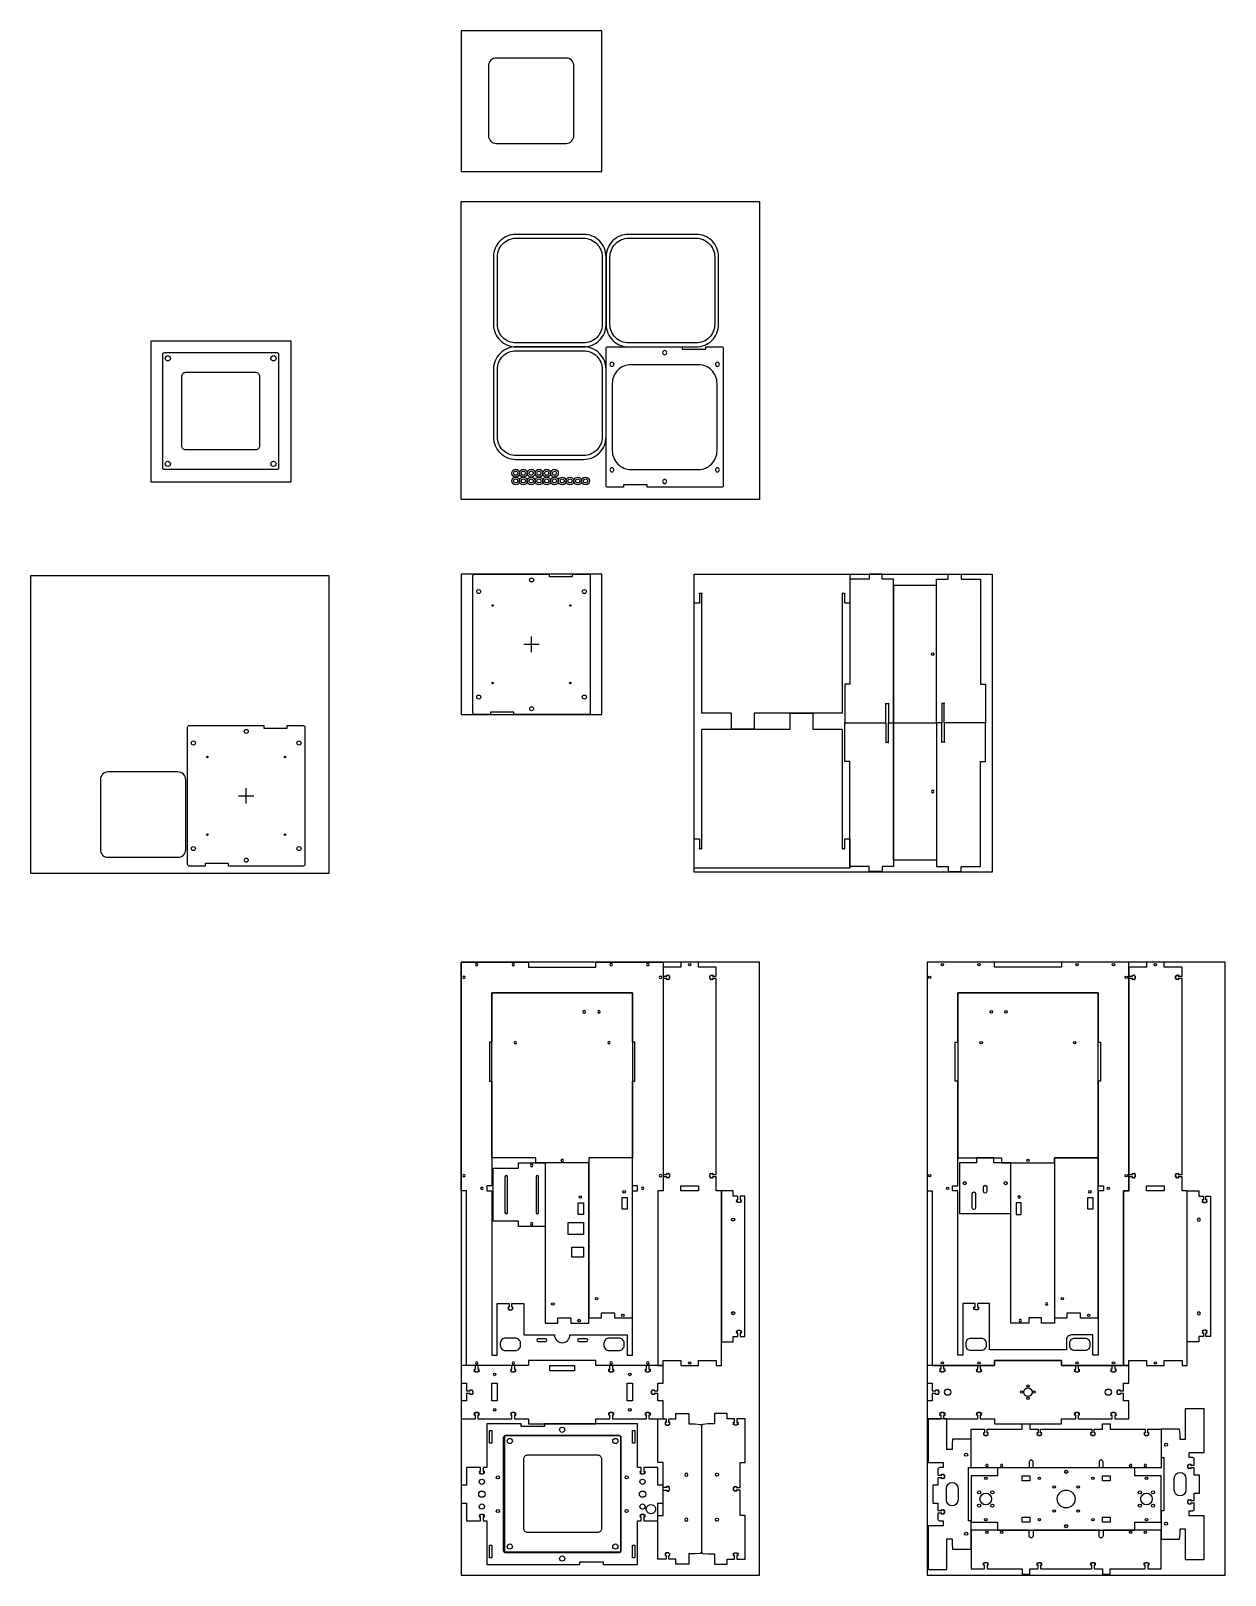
# Model space of a CAD drawing. Header units: millimetres. Extents: x -554 to 984, y -1590 to 400.
import ezdxf

# ---------------------------------------------------------------- set-up
doc = ezdxf.new("R2010")
doc.units = ezdxf.units.MM
doc.layers.get('0').update_dxf_attribs({"lineweight": 25, "true_color": 0xffffff})

# ---------------------------------------------------------------- blocks, each defined once
blk = doc.blocks.new('calibration')
for p, q in [((-10, 0), (10, 0)), ((0, -10), (0, 10))]:
    blk.add_line(p, q)
blk.add_lwpolyline([(-75.5, 88.5, -0.4142136), (-73.5, 90.5), (22.65, 90.5), (22.65, 87.35), (52.85, 87.35), (52.85, 90.5), (73.5, 90.5, -0.4142136), (75.5, 88.5), (75.5, -88.5, -0.4142136), (73.5, -90.5), (-22.65, -90.5), (-22.65, -87.35), (-52.85, -87.35), (-52.85, -90.5), (-73.5, -90.5, -0.4142136), (-75.5, -88.5)], format="xyb", close=True)
for centre, radius in [((0, 83), 2.62), ((-68, 68), 2.62), ((68, 68), 2.62), ((-50, 50), 1), ((50, 50), 1), ((0, 0), 0), ((-50, -50), 1), ((50, -50), 1), ((-68, -68), 2.62), ((68, -68), 2.62), ((0, -83), 2.62)]:
    blk.add_circle(centre, radius)
blk = doc.blocks.new('p3')
for p, q in [((0, 0), (790, 0)), ((0, -384), (0, 0)), ((790, 0), (790, -384)), ((790, -384), (0, -384))]:
    blk.add_line(p, q)
blk = doc.blocks.new('carrier')
for points in [[(105.1, 34.2), (105.1, 29.4), (106.1, 29.4, -2.414214), (106.3, 29.2), (106.3, 27.2, -2.414214), (106.1, 26.9), (105.1, 26.9), (105.1, 25.9), (101.9, 25.9), (101.9, 26.9), (100.9, 26.9, -2.414214), (100.7, 27.2), (100.7, 29.2, -2.414214), (100.9, 29.4), (101.9, 29.4), (101.9, 34.2), (97.2, 34.2), (97.2, 90.5), (-22.7, 90.5), (-22.7, 87.3), (-52.9, 87.3), (-52.9, 90.5), (-97.2, 90.5), (-97.2, 34.2), (-101.9, 34.2), (-101.9, 29.4), (-100.9, 29.4, -2.414214), (-100.7, 29.2), (-100.7, 27.2, -2.414214), (-100.9, 26.9), (-101.9, 26.9), (-101.9, 25.9), (-105.1, 25.9), (-105.1, 26.9), (-106.1, 26.9, -2.414214), (-106.3, 27.2), (-106.3, 29.2, -2.414214), (-106.1, 29.4), (-105.1, 29.4), (-105.1, 34.2), (-123.3, 34.2), (-123.3, 11.4), (-130, 11.4), (-130, -11.4), (-123.3, -11.4), (-123.3, -34.2), (-105.1, -34.2), (-105.1, -29.4), (-106.1, -29.4, -2.414214), (-106.3, -29.2), (-106.3, -27.2, -2.414214), (-106.1, -26.9), (-105.1, -26.9), (-105.1, -25.9), (-101.9, -25.9), (-101.9, -26.9), (-100.9, -26.9, -2.414214), (-100.7, -27.2), (-100.7, -29.2, -2.414214), (-100.9, -29.4), (-101.9, -29.4), (-101.9, -34.2), (-97.2, -34.2), (-97.2, -90.5), (22.6, -90.5), (22.6, -87.3), (52.9, -87.3), (52.9, -90.5), (97.2, -90.5), (97.2, -34.2), (101.9, -34.2), (101.9, -29.4), (100.9, -29.4, -2.414214), (100.7, -29.2), (100.7, -27.2, -2.414214), (100.9, -26.9), (101.9, -26.9), (101.9, -25.9), (105.1, -25.9), (105.1, -26.9), (106.1, -26.9, -2.414214), (106.3, -27.2), (106.3, -29.2, -2.414214), (106.1, -29.4), (105.1, -29.4), (105.1, -34.2), (123.3, -34.2), (123.3, -11.4), (130, -11.4), (130, 11.4), (123.3, 11.4), (123.3, 34.2)], [(75.5, 73.5), (75.5, -73.5, -0.414214), (73.5, -75.5), (-73.5, -75.5, -0.414214), (-75.5, -73.5), (-75.5, 73.5, -0.414214), (-73.5, 75.5), (73.5, 75.5, -0.414214)], [(120.1, -20.8, -0.774597), (108.5, -20.8), (108.3, -20.8), (108.3, -17.8), (108.5, -17.8, -0.774597), (120.1, -17.8), (120.3, -17.8), (120.3, -20.8)]]:
    blk.add_lwpolyline(points, format="xyb", close=True)
for points in [[(-90.5, 65.7), (-93.7, 65.7), (-93.7, 82.2), (-90.5, 82.2)], [(93.6, 65.7), (90.5, 65.7), (90.5, 82.2), (93.6, 82.2)], [(-93.7, -65.7), (-90.5, -65.7), (-90.5, -82.2), (-93.7, -82.2)], [(93.6, -82.2), (90.5, -82.2), (90.5, -65.7), (93.6, -65.7)]]:
    blk.add_lwpolyline(points, close=True)
for centre, radius in [((0, 83), 3.35), ((-83, 21.7), 2), ((83, 21.7), 2), ((-103.5, 0), 4.04), ((-103.5, 16), 3.35), ((103.5, 0), 4.04), ((103.5, 16), 3.35), ((-103.5, -16), 3.35), ((-83, -21.7), 2), ((83, -21.7), 2), ((103.5, -16), 3.35), ((0, -83), 3.35)]:
    blk.add_circle(centre, radius)
blk = doc.blocks.new('drawer_back')
blk.add_lwpolyline([(-56.3, -212.6), (0, -212.6), (0, 0), (-181, 0), (-181, -212.6), (-124.7, -212.6), (-124.7, -219.3), (-56.3, -219.3)], close=True)
for centre, radius in [((-137.8, -24.6), 1.57), ((-118.8, -24.6), 1.57), ((-150.8, -64.3), 1.58), ((-30.2, -64.3), 1.58), ((-90.5, -216), 1.57)]:
    blk.add_circle(centre, radius)
blk = doc.blocks.new('drawer_bottom')
blk.add_lwpolyline([(-9.3, -56.3, 0.388879), (-7.3, -54.5), (-6.7, -48), (-6.7, -39.8), (6.7, -39.8), (6.7, -23.2), (0, -23.2), (0, -14), (-4.8, -14), (-4.8, -15, -2.414214), (-5, -15.2), (-7, -15.2, -2.414214), (-7.3, -15), (-7.3, -14), (-8.3, -14), (-8.3, -10.8), (-7.3, -10.8), (-7.3, -9.8, -2.414214), (-7, -9.5), (-5, -9.5, -2.414214), (-4.8, -9.8), (-4.8, -10.8), (0, -10.8), (0, 0), (-56.3, 0), (-56.3, -6.7), (-88.9, -6.7), (-88.9, -11.5), (-87.9, -11.5, -2.414214), (-87.7, -11.7), (-87.7, -13.7, -2.414214), (-87.9, -14), (-88.9, -14), (-88.9, -15), (-92.1, -15), (-92.1, -14), (-93.1, -14, -2.414214), (-93.4, -13.7), (-93.4, -11.7, -2.414214), (-93.1, -11.5), (-92.1, -11.5), (-92.1, -6.7), (-124.7, -6.7), (-124.7, 0), (-181, 0), (-181, -10.8), (-176.2, -10.8), (-176.2, -9.8, -2.414214), (-176, -9.5), (-174, -9.5, -2.414214), (-173.7, -9.8), (-173.7, -10.8), (-172.7, -10.8), (-172.7, -14), (-173.7, -14), (-173.7, -15, -2.414214), (-174, -15.2), (-176, -15.2, -2.414214), (-176.2, -15), (-176.2, -14), (-181, -14), (-181, -23.2), (-187.7, -23.2), (-187.7, -39.8), (-174.3, -39.8), (-174.3, -48), (-173.7, -54.5, 0.388879), (-171.7, -56.3)], format="xyb", close=True)
for centre in [(-108.8, -36.5), (-50.8, -36.5)]:
    blk.add_circle(centre, 2)
blk = doc.blocks.new('drawer_left')
for points in [[(0, 206.52), (-56.28, 206.52), (-56.28, 0), (-39.76, 0), (-39.76, 6.72), (-23.24, 6.72), (-23.24, 0), (0, 0)], [(-6.72, 155.04), (-6.72, 140.04), (-13.44, 140.04), (-13.44, 155.04)], [(-6.72, 114.085), (-26.72, 114.085), (-26.72, 129.515), (-6.72, 129.515)], [(-21.72, 97.765), (-6.72, 97.765), (-6.72, 84.875), (-21.72, 84.875)]]:
    blk.add_lwpolyline(points, close=True)
for centre in [(-10.72, 162.54), (-46.28, 24.72), (-12.39, 3.36)]:
    blk.add_circle(centre, 1.575)
blk = doc.blocks.new('drawer_support')
blk.add_lwpolyline([(-6.7, 20.9), (-11.5, 20.9), (-11.5, 19.9, -2.414214), (-11.7, 19.6), (-13.7, 19.6, -2.414214), (-14, 19.9), (-14, 20.9), (-15, 20.9), (-15, 24.1), (-14, 24.1), (-14, 25.1, -2.414214), (-13.7, 25.3), (-11.7, 25.3, -2.414214), (-11.5, 25.1), (-11.5, 24.1), (-6.7, 24.1), (-6.7, 30), (-187.7, 30), (-187.7, 24.1), (-182.9, 24.1), (-182.9, 25.1, -2.414214), (-182.7, 25.3), (-180.7, 25.3, -2.414214), (-180.4, 25.1), (-180.4, 24.1), (-179.4, 24.1), (-179.4, 20.9), (-180.4, 20.9), (-180.4, 19.9, -2.414214), (-180.7, 19.6), (-182.7, 19.6, -2.414214), (-182.9, 19.9), (-182.9, 20.9), (-187.7, 20.9), (-187.7, 15), (-194.4, 15), (-194.4, 0), (0, 0), (0, 15), (-6.7, 15)], format="xyb", close=True)
for centre in [(-157.6, 15), (-36.9, 15)]:
    blk.add_circle(centre, 2)
blk = doc.blocks.new('frame_back')
blk.add_lwpolyline([(-253.3, -295), (-253.3, -520), (-173.3, -520), (-173.3, -513.3), (-86.7, -513.3), (-86.7, -520), (-6.7, -520), (-6.7, -295), (0, -295), (0, 0), (-86.7, 0), (-86.7, -6.7), (-173.3, -6.7), (-173.3, 0), (-260, 0), (-260, -295)], close=True)
for points in [[(-64.9, -444.8), (-64.9, -440.1), (-80.5, -440.1), (-80.5, -480.5), (-120, -480.5, -1), (-140, -480.5), (-213.8, -480.5), (-213.8, -506.6), (-220.5, -506.6), (-220.5, -295), (-227.2, -295), (-227.2, -288.3), (-220.5, -288.3), (-220.5, -153.3), (-223.6, -153.3), (-223.6, -103.3), (-220.5, -103.3), (-220.5, -39.5), (-39.5, -39.5), (-39.5, -103.3), (-36.3, -103.3), (-36.3, -153.3), (-39.5, -153.3), (-39.5, -288.3), (-32.8, -288.3), (-32.8, -295), (-39.5, -295), (-39.5, -506.6), (-46.2, -506.6), (-46.2, -440.1), (-61.8, -440.1), (-61.8, -444.8), (-60.8, -444.8, -2.414214), (-60.5, -445.1), (-60.5, -447.1, -2.414214), (-60.8, -447.3), (-61.8, -447.3), (-61.8, -448.3), (-64.9, -448.3), (-64.9, -447.3), (-66, -447.3, -2.414214), (-66.2, -447.1), (-66.2, -445.1, -2.414214), (-66, -444.8)], [(-183.8, -491.2), (-183.8, -494, -0.414214), (-190.5, -500.7), (-203.1, -500.7, -0.414214), (-209.8, -494), (-209.8, -491.2, -0.414214), (-203.1, -484.5), (-190.5, -484.5, -0.414214)], [(-151.3, -485.6, -1), (-151.3, -488.8), (-161.3, -488.8, -1), (-161.3, -485.6)], [(-108.7, -488.8, -1), (-108.7, -485.6), (-98.7, -485.6, -1), (-98.7, -488.8)], [(-76.2, -494), (-76.2, -491.2, -0.414214), (-69.5, -484.5), (-56.9, -484.5, -0.414214), (-50.2, -491.2), (-50.2, -494, -0.414214), (-56.9, -500.7), (-69.5, -500.7, -0.414214)]]:
    blk.add_lwpolyline(points, format="xyb", close=True)
for centre, radius in [((-256.6, -19.8), 1.57), ((-240.3, -3.4), 1.57), ((-193.1, -3.4), 1.57), ((-66.9, -3.4), 1.57), ((-19.8, -3.4), 1.57), ((-3.4, -19.8), 1.57), ((-256.6, -275.2), 1.57), ((-3.4, -275.2), 1.57), ((-233.5, -291.6), 1.57), ((-26.5, -291.6), 1.57), ((-240.3, -516.6), 1.57), ((-193.1, -516.6), 1.58), ((-66.9, -516.6), 1.58), ((-19.8, -516.6), 1.57)]:
    blk.add_circle(centre, radius)
blk = doc.blocks.new('frame_bottom')
blk.add_lwpolyline([(-6.7, 32.6), (-11.5, 32.6), (-11.5, 31.6, -2.414214), (-11.8, 31.4), (-13.8, 31.4, -2.414214), (-14, 31.6), (-14, 32.6), (-15, 32.6), (-15, 35.8), (-14, 35.8), (-14, 36.8, -2.414214), (-13.8, 37.1), (-11.8, 37.1, -2.414214), (-11.5, 36.8), (-11.5, 35.8), (-6.7, 35.8), (-6.7, 45.6), (0, 45.6), (0, 68.4), (-18.2, 68.4), (-18.2, 63.7), (-17.2, 63.7, -2.414214), (-16.9, 63.4), (-16.9, 61.4, -2.414214), (-17.2, 61.2), (-18.2, 61.2), (-18.2, 60.2), (-21.3, 60.2), (-21.3, 61.2), (-22.3, 61.2, -2.414214), (-22.6, 61.4), (-22.6, 63.4, -2.414214), (-22.3, 63.7), (-21.3, 63.7), (-21.3, 68.4), (-65.3, 68.4), (-65.3, 63.7), (-64.3, 63.7, -2.414214), (-64.1, 63.4), (-64.1, 61.4, -2.414214), (-64.3, 61.2), (-65.3, 61.2), (-65.3, 60.2), (-68.5, 60.2), (-68.5, 61.2), (-69.5, 61.2, -2.414214), (-69.8, 61.4), (-69.8, 63.4, -2.414214), (-69.5, 63.7), (-68.5, 63.7), (-68.5, 68.4), (-86.7, 68.4), (-86.7, 75.2), (-173.3, 75.2), (-173.3, 68.4), (-191.5, 68.4), (-191.5, 63.7), (-190.5, 63.7, -2.414214), (-190.2, 63.4), (-190.2, 61.4, -2.414214), (-190.5, 61.2), (-191.5, 61.2), (-191.5, 60.2), (-194.7, 60.2), (-194.7, 61.2), (-195.7, 61.2, -2.414214), (-195.9, 61.4), (-195.9, 63.4, -2.414214), (-195.7, 63.7), (-194.7, 63.7), (-194.7, 68.4), (-238.7, 68.4), (-238.7, 63.7), (-237.7, 63.7, -2.414214), (-237.4, 63.4), (-237.4, 61.4, -2.414214), (-237.7, 61.2), (-238.7, 61.2), (-238.7, 60.2), (-241.8, 60.2), (-241.8, 61.2), (-242.8, 61.2, -2.414214), (-243.1, 61.4), (-243.1, 63.4, -2.414214), (-242.8, 63.7), (-241.8, 63.7), (-241.8, 68.4), (-260, 68.4), (-260, 45.6), (-253.3, 45.6), (-253.3, 35.8), (-248.5, 35.8), (-248.5, 36.8, -2.414214), (-248.2, 37.1), (-246.2, 37.1, -2.414214), (-246, 36.8), (-246, 35.8), (-245, 35.8), (-245, 32.6), (-246, 32.6), (-246, 31.6, -2.414214), (-246.2, 31.4), (-248.2, 31.4, -2.414214), (-248.5, 31.6), (-248.5, 32.6), (-253.3, 32.6), (-253.3, 22.8), (-260, 22.8), (-260, 0), (-241.8, 0), (-241.8, 4.8), (-242.8, 4.8, -2.414214), (-243.1, 5), (-243.1, 7, -2.414214), (-242.8, 7.3), (-241.8, 7.3), (-241.8, 8.3), (-238.7, 8.3), (-238.7, 7.3), (-237.7, 7.3, -2.414214), (-237.4, 7), (-237.4, 5, -2.414214), (-237.7, 4.8), (-238.7, 4.8), (-238.7, 0), (-194.7, 0), (-194.7, 4.8), (-195.7, 4.8, -2.414214), (-195.9, 5), (-195.9, 7, -2.414214), (-195.7, 7.3), (-194.7, 7.3), (-194.7, 8.3), (-191.5, 8.3), (-191.5, 7.3), (-190.5, 7.3, -2.414214), (-190.2, 7), (-190.2, 5, -2.414214), (-190.5, 4.8), (-191.5, 4.8), (-191.5, 0), (-173.3, 0), (-173.3, -6.7), (-86.7, -6.7), (-86.7, 0), (-68.5, 0), (-68.5, 4.8), (-69.5, 4.8, -2.414214), (-69.8, 5), (-69.8, 7, -2.414214), (-69.5, 7.3), (-68.5, 7.3), (-68.5, 8.3), (-65.3, 8.3), (-65.3, 7.3), (-64.3, 7.3, -2.414214), (-64.1, 7), (-64.1, 5, -2.414214), (-64.3, 4.8), (-65.3, 4.8), (-65.3, 0), (-21.3, 0), (-21.3, 4.8), (-22.3, 4.8, -2.414214), (-22.6, 5), (-22.6, 7, -2.414214), (-22.3, 7.3), (-21.3, 7.3), (-21.3, 8.3), (-18.2, 8.3), (-18.2, 7.3), (-17.2, 7.3, -2.414214), (-16.9, 7), (-16.9, 5, -2.414214), (-17.2, 4.8), (-18.2, 4.8), (-18.2, 0), (0, 0), (0, 22.8), (-6.7, 22.8)], format="xyb", close=True)
for points in [[(-213.8, 45.6), (-213.8, 22.8), (-220.5, 22.8), (-220.5, 45.6)], [(-39.5, 45.6), (-39.5, 22.8), (-46.2, 22.8), (-46.2, 45.6)], [(-114, 6.7), (-114, 0), (-146, 0), (-146, 6.7)]]:
    blk.add_lwpolyline(points, close=True)
for centre in [(-217.1, 57), (-42.9, 57), (-217.1, 11.4), (-42.9, 11.4)]:
    blk.add_circle(centre, 1.58)
blk = doc.blocks.new('frame_foot')
for points in [[(-38.7, -42.8, 0.414214), (-36.7, -40.8), (-36.7, -36.1), (-30, -36.1), (-30, -55.5), (26.3, -55.5), (26.3, -31.2), (-13.4, -31.2), (-13.4, -24.5), (-6.7, -24.5), (0, -23.9), (0, 0), (-36.7, 0), (-36.7, -3.6), (-105.1, -3.6), (-105.1, 0), (-141.8, 0), (-141.8, -23.9), (-135.1, -24.5), (-128.4, -24.5), (-128.4, -31.2), (-168.1, -31.2), (-168.1, -55.5), (-111.8, -55.5), (-111.8, -36.1), (-105.1, -36.1), (-105.1, -40.8, 0.414214), (-103.1, -42.8), (-95.3, -42.8), (-95.3, -38), (-96.3, -38, -2.414214), (-96.6, -37.8), (-96.6, -35.7, -2.414214), (-96.3, -35.5), (-95.3, -35.5), (-95.3, -34.5), (-92.1, -34.5), (-92.1, -35.5), (-91.1, -35.5, -2.414214), (-90.9, -35.7), (-90.9, -37.8, -2.414214), (-91.1, -38), (-92.1, -38), (-92.1, -42.8), (-82.3, -42.8), (-82.3, -49.5), (-59.5, -49.5), (-59.5, -42.8), (-49.7, -42.8), (-49.7, -38), (-50.7, -38, -2.414214), (-50.9, -37.8), (-50.9, -35.7, -2.414214), (-50.7, -35.5), (-49.7, -35.5), (-49.7, -34.5), (-46.5, -34.5), (-46.5, -35.5), (-45.5, -35.5, -2.414214), (-45.2, -35.7), (-45.2, -37.8, -2.414214), (-45.5, -38), (-46.5, -38), (-46.5, -42.8)], [(-63.4, -17, -1), (-63.4, -32), (-78.4, -32, -1), (-78.4, -17)]]:
    blk.add_lwpolyline(points, format="xyb", close=True)
for centre in [(-121.8, -6.5), (-20, -6.5)]:
    blk.add_circle(centre, 2)
blk = doc.blocks.new('frame_galvo')
blk.add_lwpolyline([(-22, -65), (0, -65), (0, 0), (-66, 0), (-66, -65), (-44, -65), (-44, -71.72), (-22, -71.72)], close=True)
for points in [[(-20.6, -7, -1), (-16.4, -7), (-16.4, -25.5, -1), (-20.6, -25.5)], [(-30.9, -28), (-30.9, -34, -1), (-35.1, -34), (-35.1, -28, -1)]]:
    blk.add_lwpolyline(points, format="xyb", close=True)
for centre in [(-59.28, -38.94), (-6.72, -38.94)]:
    blk.add_circle(centre, 2)
blk = doc.blocks.new('frame_top')
blk.add_lwpolyline([(-6.7, 32.6), (-11.5, 32.6), (-11.5, 31.6, -2.414214), (-11.8, 31.4), (-13.8, 31.4, -2.414214), (-14, 31.6), (-14, 32.6), (-15, 32.6), (-15, 35.8), (-14, 35.8), (-14, 36.8, -2.414214), (-13.8, 37.1), (-11.8, 37.1, -2.414214), (-11.5, 36.8), (-11.5, 35.8), (-6.7, 35.8), (-6.7, 45.6), (0, 45.6), (0, 68.4), (-18.1, 68.4), (-18.1, 64.2), (-17, 64.2, -2.414214), (-16.8, 63.9), (-16.8, 61.4, -2.414214), (-17, 61.2), (-18.1, 61.2), (-18.1, 60.2), (-21.4, 60.2), (-21.4, 61.2), (-22.5, 61.2, -2.414214), (-22.8, 61.4), (-22.8, 63.9, -2.414214), (-22.5, 64.2), (-21.4, 64.2), (-21.4, 68.4), (-65.3, 68.4), (-65.3, 63.7), (-64.3, 63.7, -2.414214), (-64.1, 63.4), (-64.1, 61.4, -2.414214), (-64.3, 61.2), (-65.3, 61.2), (-65.3, 60.2), (-68.5, 60.2), (-68.5, 61.2), (-69.5, 61.2, -2.414214), (-69.8, 61.4), (-69.8, 63.4, -2.414214), (-69.5, 63.7), (-68.5, 63.7), (-68.5, 68.4), (-86.7, 68.4), (-86.7, 75.2), (-173.3, 75.2), (-173.3, 68.4), (-191.5, 68.4), (-191.5, 63.7), (-190.5, 63.7, -2.414214), (-190.2, 63.4), (-190.2, 61.4, -2.414214), (-190.5, 61.2), (-191.5, 61.2), (-191.5, 60.2), (-194.7, 60.2), (-194.7, 61.2), (-195.7, 61.2, -2.414214), (-195.9, 61.4), (-195.9, 63.4, -2.414214), (-195.7, 63.7), (-194.7, 63.7), (-194.7, 68.4), (-238.6, 68.4), (-238.6, 64.2), (-237.5, 64.2, -2.414214), (-237.2, 63.9), (-237.2, 61.4, -2.414214), (-237.5, 61.2), (-238.6, 61.2), (-238.6, 60.2), (-241.9, 60.2), (-241.9, 61.2), (-243, 61.2, -2.414214), (-243.2, 61.4), (-243.2, 63.9, -2.414214), (-243, 64.2), (-241.9, 64.2), (-241.9, 68.4), (-260, 68.4), (-260, 45.6), (-253.3, 45.6), (-253.3, 35.8), (-248.5, 35.8), (-248.5, 36.8, -2.414214), (-248.2, 37.1), (-246.2, 37.1, -2.414214), (-246, 36.8), (-246, 35.8), (-245, 35.8), (-245, 32.6), (-246, 32.6), (-246, 31.6, -2.414214), (-246.2, 31.4), (-248.2, 31.4, -2.414214), (-248.5, 31.6), (-248.5, 32.6), (-253.3, 32.6), (-253.3, 22.8), (-260, 22.8), (-260, 0), (-241.9, 0), (-241.9, 4.3), (-243, 4.3, -2.414214), (-243.2, 4.5), (-243.2, 7, -2.414214), (-243, 7.3), (-241.9, 7.3), (-241.9, 8.3), (-238.6, 8.3), (-238.6, 7.3), (-237.5, 7.3, -2.414214), (-237.2, 7), (-237.2, 4.5, -2.414214), (-237.5, 4.3), (-238.6, 4.3), (-238.6, 0), (-194.7, 0), (-194.7, 4.8), (-195.7, 4.8, -2.414214), (-195.9, 5), (-195.9, 7, -2.414214), (-195.7, 7.3), (-194.7, 7.3), (-194.7, 8.3), (-191.5, 8.3), (-191.5, 7.3), (-190.5, 7.3, -2.414214), (-190.2, 7), (-190.2, 5, -2.414214), (-190.5, 4.8), (-191.5, 4.8), (-191.5, 0), (-173.3, 0), (-173.3, -6.7), (-86.7, -6.7), (-86.7, 0), (-68.5, 0), (-68.5, 4.8), (-69.5, 4.8, -2.414214), (-69.8, 5), (-69.8, 7, -2.414214), (-69.5, 7.3), (-68.5, 7.3), (-68.5, 8.3), (-65.3, 8.3), (-65.3, 7.3), (-64.3, 7.3, -2.414214), (-64.1, 7), (-64.1, 5, -2.414214), (-64.3, 4.8), (-65.3, 4.8), (-65.3, 0), (-21.4, 0), (-21.4, 4.3), (-22.5, 4.3, -2.414214), (-22.8, 4.5), (-22.8, 7, -2.414214), (-22.5, 7.3), (-21.4, 7.3), (-21.4, 8.3), (-18.1, 8.3), (-18.1, 7.3), (-17, 7.3, -2.414214), (-16.8, 7), (-16.8, 4.5, -2.414214), (-17, 4.3), (-18.1, 4.3), (-18.1, 0), (0, 0), (0, 22.8), (-6.7, 22.8)], format="xyb", close=True)
for centre, radius in [((-130, 42.2), 1.5), ((-233.5, 34.2), 4.04), ((-138, 34.2), 1.5), ((-130, 34.2), 5.5), ((-130, 26.2), 1.5), ((-122, 34.2), 1.5), ((-26.5, 34.2), 4.04)]:
    blk.add_circle(centre, radius)
blk = doc.blocks.new('drawer_right')
for points in [[(0, 206.52), (-56.28, 206.52), (-56.28, 0), (-39.76, 0), (-39.76, 6.72), (-23.24, 6.72), (-23.24, 0), (0, 0)], [(-6.72, 155.04), (-6.72, 140.04), (-13.44, 140.04), (-13.44, 155.04)]]:
    blk.add_lwpolyline(points, close=True)
for centre, radius in [((-10.72, 162.54), 1.58), ((-46.28, 24.72), 1.57), ((-12.39, 3.36), 1.57)]:
    blk.add_circle(centre, radius)
blk = doc.blocks.new('crane_front')
for points in [[(224.205, -50), (224.205, -45.22), (223.18, -45.22, -2.41421356), (222.93, -44.97), (222.93, -42.97, -2.41421356), (223.18, -42.72), (224.205, -42.72), (224.205, -41.72), (227.355, -41.72), (227.355, -42.72), (228.38, -42.72, -2.41421356), (228.63, -42.97), (228.63, -44.97, -2.41421356), (228.38, -45.22), (227.355, -45.22), (227.355, -50), (244.56, -50), (244.56, 0), (169.905, 0), (169.905, -7.5, -1), (164.655, -7.5), (164.655, 0), (79.905, 0), (79.905, -7.5, -1), (74.655, -7.5), (74.655, 0), (0, 0), (0, -50), (17.205, -50), (17.205, -45.22), (16.18, -45.22, -2.41421356), (15.93, -44.97), (15.93, -42.97, -2.41421356), (16.18, -42.72), (17.205, -42.72), (17.205, -41.72), (20.355, -41.72), (20.355, -42.72), (21.38, -42.72, -2.41421356), (21.63, -42.97), (21.63, -44.97, -2.41421356), (21.38, -45.22), (20.355, -45.22), (20.355, -50), (65.53, -50), (65.53, -56.72), (75.53, -56.72), (75.53, -50), (86.205, -50), (86.205, -45.22), (85.18, -45.22, -2.41421356), (84.93, -44.97), (84.93, -42.97, -2.41421356), (85.18, -42.72), (86.205, -42.72), (86.205, -41.72), (89.355, -41.72), (89.355, -42.72), (90.38, -42.72, -2.41421356), (90.63, -42.97), (90.63, -44.97, -2.41421356), (90.38, -45.22), (89.355, -45.22), (89.355, -50), (155.205, -50), (155.205, -45.22), (154.18, -45.22, -2.41421356), (153.93, -44.97), (153.93, -42.97, -2.41421356), (154.18, -42.72), (155.205, -42.72), (155.205, -41.72), (158.355, -41.72), (158.355, -42.72), (159.38, -42.72, -2.41421356), (159.63, -42.97), (159.63, -44.97, -2.41421356), (159.38, -45.22), (158.355, -45.22), (158.355, -50), (169.03, -50), (169.03, -56.72), (179.03, -56.72), (179.03, -50)], [(18.705, -3, -1), (21.855, -3), (21.855, -3.1, -1), (18.705, -3.1)], [(40.855, -3.1, -1), (37.705, -3.1), (37.705, -3, -1), (40.855, -3)], [(203.705, -3, -1), (206.855, -3), (206.855, -3.1, -1), (203.705, -3.1)], [(222.705, -3, -1), (225.855, -3), (225.855, -3.1, -1), (222.705, -3.1)]]:
    blk.add_lwpolyline(points, format="xyb", close=True)
blk = doc.blocks.new('crane')
for points in [[(-33.8, 60), (-33.8, 70), (-210.8, 70), (-210.8, 60), (-244.6, 60), (-244.6, 0), (-210.8, 0), (-210.8, -10), (-33.8, -10), (-33.8, 0), (0, 0), (0, 60)], [(-169, 60), (-169, 53.3), (-179, 53.3), (-179, 60)], [(-75.5, 53.3), (-75.5, 60), (-65.5, 60), (-65.5, 53.3)], [(-169, 6.7), (-169, 0), (-179, 0), (-179, 6.7)], [(-75.5, 0), (-75.5, 6.7), (-65.5, 6.7), (-65.5, 0)]]:
    blk.add_lwpolyline(points, close=True)
for centre, radius in [((-122.3, 65), 2), ((-234.3, 38.5), 2), ((-225.8, 56.6), 1.65), ((-217.3, 38.5), 2), ((-156.8, 56.6), 1.65), ((-137.8, 45.5), 1.65), ((-122.3, 30), 11.5), ((-106.8, 45.5), 1.65), ((-87.8, 56.6), 1.65), ((-27.3, 38.5), 2), ((-18.8, 56.6), 1.65), ((-10.3, 38.5), 2), ((-234.3, 21.5), 2), ((-225.8, 30), 7.5), ((-217.3, 21.5), 2), ((-27.3, 21.5), 2), ((-18.8, 30), 7.5), ((-10.3, 21.5), 2), ((-225.8, 3.4), 1.65), ((-156.8, 3.4), 1.65), ((-137.8, 14.5), 1.65), ((-106.8, 14.5), 1.65), ((-87.8, 3.4), 1.65), ((-18.8, 3.4), 1.65), ((-122.3, -5), 2)]:
    blk.add_circle(centre, radius)
blk = doc.blocks.new('frame_front')
blk.add_lwpolyline([(253.3, -520), (253.3, -295), (260, -295), (260, 0), (173.3, 0), (173.3, -6.7), (86.7, -6.7), (86.7, 0), (0, 0), (0, -295), (6.7, -295), (6.7, -520), (86.7, -520), (86.7, -513.3), (173.3, -513.3), (173.3, -520)], close=True)
for points in [[(186.2, -480.5, 0.414214), (179.5, -487.2), (179.5, -499.8), (80.5, -499.8), (80.5, -440.1), (64.9, -440.1), (64.9, -444.8), (66, -444.8, -2.414214), (66.2, -445.1), (66.2, -447.1, -2.414214), (66, -447.3), (64.9, -447.3), (64.9, -448.3), (61.8, -448.3), (61.8, -447.3), (60.8, -447.3, -2.414214), (60.5, -447.1), (60.5, -445.1, -2.414214), (60.8, -444.8), (61.8, -444.8), (61.8, -440.1), (46.2, -440.1), (46.2, -506.6), (39.5, -506.6), (39.5, -295), (32.8, -295), (32.8, -288.3), (39.5, -288.3), (39.5, -153.3), (36.4, -153.3), (36.4, -103.3), (39.5, -103.3), (39.5, -39.5), (220.5, -39.5), (220.5, -103.3), (223.6, -103.3), (223.6, -153.3), (220.5, -153.3), (220.5, -288.3), (227.2, -288.3), (227.2, -295), (220.5, -295), (220.5, -506.6), (213.8, -506.6), (213.8, -480.5)], [(50.2, -494), (50.2, -491.2, -0.414214), (56.9, -484.5), (69.5, -484.5, -0.414214), (76.2, -491.2), (76.2, -494, -0.414214), (69.5, -500.7), (56.9, -500.7, -0.414214)], [(183.8, -494), (183.8, -491.2, -0.414214), (190.5, -484.5), (203.1, -484.5, -0.414214), (209.8, -491.2), (209.8, -494, -0.414214), (203.1, -500.7), (190.5, -500.7, -0.414214)]]:
    blk.add_lwpolyline(points, format="xyb", close=True)
for centre, radius in [((3.4, -19.8), 1.57), ((19.8, -3.4), 1.57), ((66.9, -3.4), 1.57), ((193.1, -3.4), 1.57), ((240.2, -3.4), 1.57), ((256.6, -19.8), 1.57), ((3.4, -275.2), 1.57), ((256.6, -275.2), 1.57), ((26.5, -291.6), 1.57), ((233.5, -291.6), 1.57), ((19.8, -516.6), 1.57), ((66.9, -516.6), 1.58), ((193.1, -516.6), 1.58), ((240.2, -516.6), 1.57)]:
    blk.add_circle(centre, radius)
blk = doc.blocks.new('frame_left')
blk.add_lwpolyline([(11.5, 243.2), (6.7, 243.2), (6.7, 225), (0, 225), (0, 0), (6.7, 0), (6.7, 6.7), (29.5, 6.7), (29.5, 0), (52.3, 0), (52.3, 6.7), (75.2, 6.7), (75.2, 0), (81.9, 0), (81.9, 225), (75.2, 225), (75.2, 243.2), (70.4, 243.2), (70.4, 242.1, -2.414214), (70.1, 241.9), (68.1, 241.9, -2.414214), (67.9, 242.1), (67.9, 243.2), (66.9, 243.2), (66.9, 246.3), (67.9, 246.3), (67.9, 247.3, -2.414214), (68.1, 247.6), (70.1, 247.6, -2.414214), (70.4, 247.3), (70.4, 246.3), (75.2, 246.3), (75.2, 498.7), (70.4, 498.7), (70.4, 497.6, -2.414214), (70.1, 497.4), (68.1, 497.4, -2.414214), (67.9, 497.6), (67.9, 498.7), (66.9, 498.7), (66.9, 501.8), (67.9, 501.8), (67.9, 502.8, -2.414214), (68.1, 503.1), (70.1, 503.1, -2.414214), (70.4, 502.8), (70.4, 501.8), (75.2, 501.8), (75.2, 513.3), (52.3, 513.3), (52.3, 520), (29.5, 520), (29.5, 513.3), (6.7, 513.3), (6.7, 501.8), (11.5, 501.8), (11.5, 502.8, -2.414214), (11.7, 503.1), (13.7, 503.1, -2.414214), (14, 502.8), (14, 501.8), (15, 501.8), (15, 498.7), (14, 498.7), (14, 497.6, -2.414214), (13.7, 497.4), (11.7, 497.4, -2.414214), (11.5, 497.6), (11.5, 498.7), (6.7, 498.7), (6.7, 246.3), (11.5, 246.3), (11.5, 247.3, -2.414214), (11.7, 247.6), (13.7, 247.6, -2.414214), (14, 247.3), (14, 246.3), (15, 246.3), (15, 243.2), (14, 243.2), (14, 242.1, -2.414214), (13.7, 241.9), (11.7, 241.9, -2.414214), (11.5, 242.1)], format="xyb", close=True)
blk.add_lwpolyline([(52.3, 225), (29.5, 225), (29.5, 231.7), (52.3, 231.7)], close=True)
for centre in [(40.9, 516.6), (40.9, 3.4)]:
    blk.add_circle(centre, 1.57)
blk = doc.blocks.new('frame_laser')
blk.add_lwpolyline([(-34.28, 0), (0, 0), (0, 81.88), (-34.28, 81.88), (-34.28, 75.16), (-67.06, 75.16), (-67.06, 6.72), (-34.28, 6.72)], close=True)
for points in [[(-51.635, 63.94, -1), (-48.485, 63.94), (-48.485, 17.94, -1), (-51.635, 17.94)], [(-11.635, 63.94, -1), (-8.485, 63.94), (-8.485, 17.94, -1), (-11.635, 17.94)]]:
    blk.add_lwpolyline(points, format="xyb", close=True)
for centre in [(-17.14, 78.52), (-17.14, 3.36)]:
    blk.add_circle(centre, 1.575)
blk = doc.blocks.new('carrier_window')
blk.add_lwpolyline([(6.97, -25, -2.4142136), (6.72, -24.75), (6.72, 0), (0, 0), (0, -185), (14.98, -185), (14.98, -191.72), (31.5, -191.72), (31.5, -185), (56.28, -185), (56.28, -50), (63, -50), (63, 0), (9.87, 0), (9.87, -24.75, -2.4142136), (9.62, -25)], format="xyb", close=True)
blk = doc.blocks.new('p2')
for p, q in [((0, 0), (384, 0)), ((0, -384), (0, 0)), ((384, 0), (384, -384)), ((384, -384), (0, -384))]:
    blk.add_line(p, q)
blk = doc.blocks.new('door')
blk.add_lwpolyline([(-6.72, -37.25, 0.4142136), (-6.47, -37.5), (0, -37.5), (0, 0), (-200.74, 0), (-200.74, -37.5), (-194.27, -37.5, 0.4142136), (-194.02, -37.25), (-194.02, -25.25, -2.4142136), (-193.77, -25), (-191.12, -25, -2.4142136), (-190.87, -25.25), (-190.87, -179.12), (-77.22, -179.12), (-77.22, -199.72), (-48.02, -199.72), (-48.02, -179.12), (-9.87, -179.12), (-9.87, -25.25, -2.4142136), (-9.62, -25), (-6.97, -25, -2.4142136), (-6.72, -25.25)], format="xyb", close=True)
blk = doc.blocks.new('crane_flap')
blk.add_lwpolyline([(0, 55.35), (-177, 55.35), (-177, 0), (0, 0)], close=True)
blk.add_circle((-88.5, 50.35), 1.57)
blk = doc.blocks.new('inner_tray_wall')
for points in [[(0, 145, 0.414214), (-28.9, 116.1), (-28.9, 28.9, 0.414214), (0, 0), (87.1, 0, 0.414214), (116.1, 28.9), (116.1, 116.1, 0.414214), (87.1, 145)], [(-23.9, 29), (-23.9, 116, -0.414214), (0.1, 140), (87.1, 140, -0.414214), (111.1, 116), (111.1, 29, -0.414214), (87.1, 5), (0.1, 5, -0.414214)]]:
    blk.add_lwpolyline(points, format="xyb", close=True)
blk = doc.blocks.new('p1')
for p, q in [((181, 0), (0, 0)), ((0, 0), (0, -181)), ((181, -181), (181, 0)), ((0, -181), (181, -181))]:
    blk.add_line(p, q)
blk = doc.blocks.new('inner_tray_clear')
blk.add_lwpolyline([(-45, 55, 0.414214), (-55, 45), (-55, -45, 0.414214), (-45, -55), (45, -55, 0.414214), (55, -45), (55, 45, 0.414214), (45, 55)], format="xyb", close=True)
blk = doc.blocks.new('inner_tray_bottom')
for points in [[(-73, 75, 0.414214), (-75, 73), (-75, -73, 0.414214), (-73, -75), (73, -75, 0.414214), (75, -73), (75, 73, 0.414214), (73, 75)], [(50, 45), (50, -45, -0.414214), (45, -50), (-45, -50, -0.414214), (-50, -45), (-50, 45, -0.414214), (-45, 50), (45, 50, -0.414214)]]:
    blk.add_lwpolyline(points, format="xyb", close=True)
for centre in [(-68, 68), (68, 68), (-68, -68), (68, -68)]:
    blk.add_circle(centre, 3.35)
blk = doc.blocks.new('inner_tray_top')
for points in [[(75.5, 88.5, 0.4142136), (73.5, 90.5), (-22.65, 90.5), (-22.65, 87.35), (-52.85, 87.35), (-52.85, 90.5), (-73.5, 90.5, 0.4142136), (-75.5, 88.5), (-75.5, -88.5, 0.4142136), (-73.5, -90.5), (22.65, -90.5), (22.65, -87.35), (52.85, -87.35), (52.85, -90.5), (73.5, -90.5, 0.4142136), (75.5, -88.5)], [(-67.5, -43.5), (-67.5, 43.5, -0.4142136), (-43.5, 67.5), (43.5, 67.5, -0.4142136), (67.5, 43.5), (67.5, -43.5, -0.4142136), (43.5, -67.5), (-43.5, -67.5, -0.4142136)]]:
    blk.add_lwpolyline(points, format="xyb", close=True)
for centre in [(0, 83), (-68, 68), (68, 68), (-68, -68), (68, -68), (0, -83)]:
    blk.add_circle(centre, 2.62)
blk = doc.blocks.new('inner_frame_buffer')
for radius in [5, 2.62]:
    blk.add_circle((0, 0), radius)

msp = doc.modelspace()

# ---------------------------------------------------------------- block references
for name, p in [('p1', (0, 400)), ('inner_tray_clear', (90, 310)), ('p2', (0, 180)), ('inner_tray_wall', (70.4, -7.2)), ('inner_tray_wall', (215.4, -7.2)), ('p1', (-400, 0)), ('calibration', (-277.1, -585.7)), ('calibration', (90.5, -390.5)), ('inner_tray_bottom', (-310, -90)), ('inner_tray_wall', (70.4, -152.2)), ('inner_frame_buffer', (70, -170)), ('inner_frame_buffer', (70, -180)), ('inner_frame_buffer', (80, -170)), ('inner_frame_buffer', (80, -180)), ('inner_frame_buffer', (90, -170)), ('inner_frame_buffer', (90, -180)), ('inner_frame_buffer', (100, -170)), ('inner_frame_buffer', (100, -180)), ('inner_frame_buffer', (110, -170)), ('inner_frame_buffer', (110, -180)), ('inner_frame_buffer', (120, -170)), ('inner_frame_buffer', (120, -180)), ('inner_frame_buffer', (130, -180)), ('inner_frame_buffer', (140, -180)), ('inner_frame_buffer', (150, -180)), ('inner_frame_buffer', (160, -180)), ('p2', (-554.5, -301.9)), ('p1', (0, -300)), ('p2', (300, -300)), ('carrier_window', (612.4, -491.7)), ('inner_tray_clear', (-410, -610)), ('frame_left', (253.3, -1320)), ('frame_front', (600, -800)), ('frame_left', (853.3, -1320)), ('drawer_back', (820.5, -839.5)), ('drawer_right', (220.5, -1258.6)), ('drawer_right', (820.5, -1258.6)), ('drawer_left', (164.2, -1265.3)), ('carrier', (130, -1485.7)), ('inner_tray_bottom', (130.5, -1485.2)), ('crane_front', (656.9, -1531.9))]:
    msp.add_blockref(name, p)
at = {"yscale": -1}
for name, p, rotation in [('inner_tray_top', (262, -97.7), 180), ('door', (300, -300), 180), ('carrier_window', (557, -491.7), 180), ('crane_flap', (557, -491.7), 90.00000000000001), ('p3', (0, -800), 270), ('frame_back', (0, -800), 180), ('p3', (600, -800), 270), ('drawer_back', (39.5, -839.5), 180), ('drawer_right', (707.9, -1265.3), 180), ('drawer_support', (935.2, -1095), 450), ('drawer_bottom', (253.3, -1569.4), 270)]:
    msp.add_blockref(name, p, dxfattribs=dict(at, rotation=rotation))
for name, p, rotation in [('carrier_window', (557, -491.7), 180), ('crane_flap', (557, -491.7), 270), ('frame_galvo', (641.9, -1123.8), 180), ('drawer_support', (335.2, -1289.4), 270), ('frame_bottom', (0, -1320), 180), ('frame_top', (600, -1320), 180), ('drawer_bottom', (365.8, -1569.4), 270), ('frame_foot', (656.9, -1556.6), -90), ('frame_foot', (901.5, -1401.9), 90.00000000000001), ('crane', (656.9, -1461.9), 180)]:
    msp.add_blockref(name, p, dxfattribs=dict(rotation=rotation))
for name, p in [('carrier_window', (612.4, -491.7)), ('door', (500.7, -678.8)), ('frame_laser', (107.9, -1058.8)), ('crane_front', (656.9, -1451.9))]:
    msp.add_blockref(name, p, dxfattribs=at)

doc.saveas('drawing.dxf')
